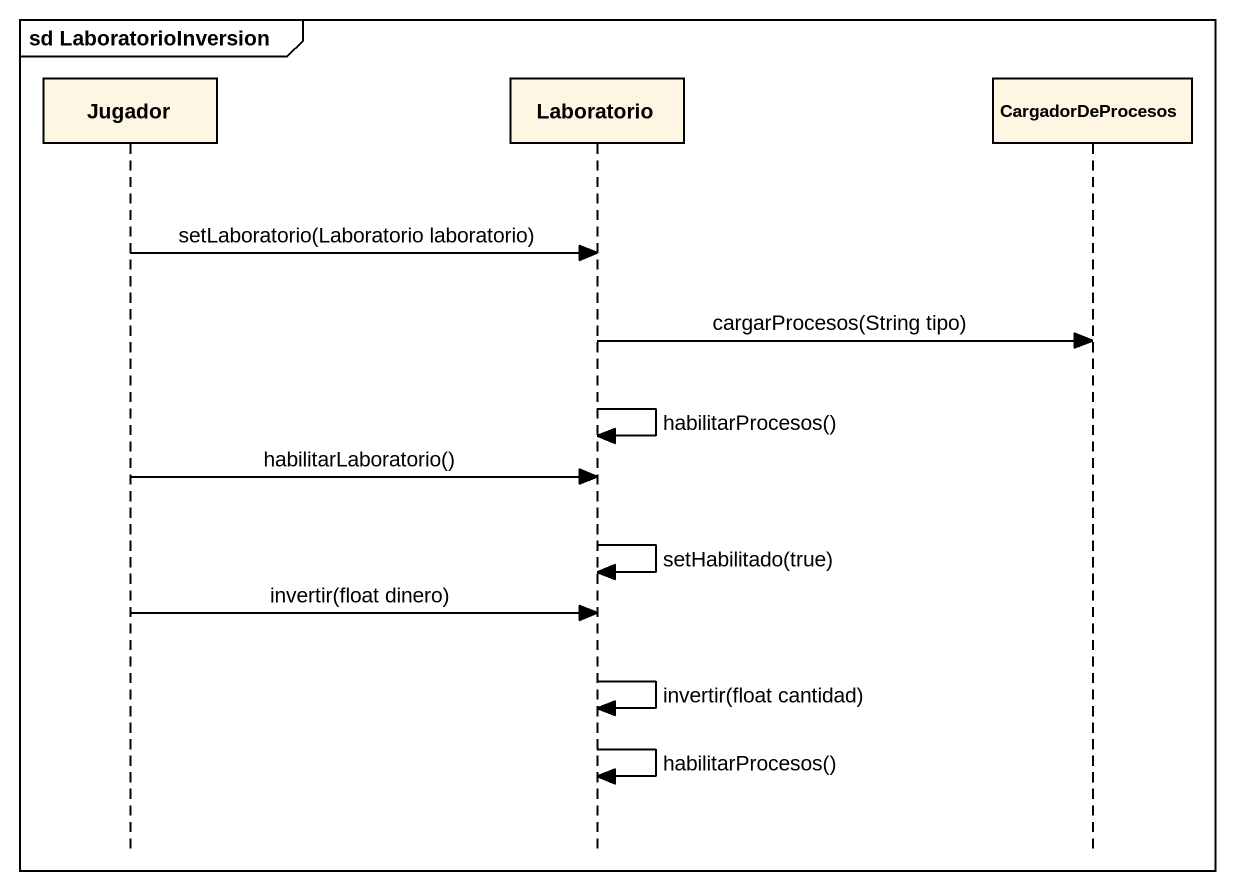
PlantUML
@startuml
mainframe sd LaboratorioInversion
hide footbox
participant Jugador
participant Laboratorio
participant CargadorDeProcesos

Jugador -> Laboratorio : setLaboratorio(Laboratorio laboratorio)
Laboratorio -> CargadorDeProcesos : cargarProcesos(String tipo)
Laboratorio -> Laboratorio : habilitarProcesos()
Jugador -> Laboratorio : habilitarLaboratorio()
Laboratorio -> Laboratorio : setHabilitado(true)
Jugador -> Laboratorio : invertir(float dinero)
Laboratorio -> Laboratorio : invertir(float cantidad)
Laboratorio -> Laboratorio : habilitarProcesos()
@enduml
